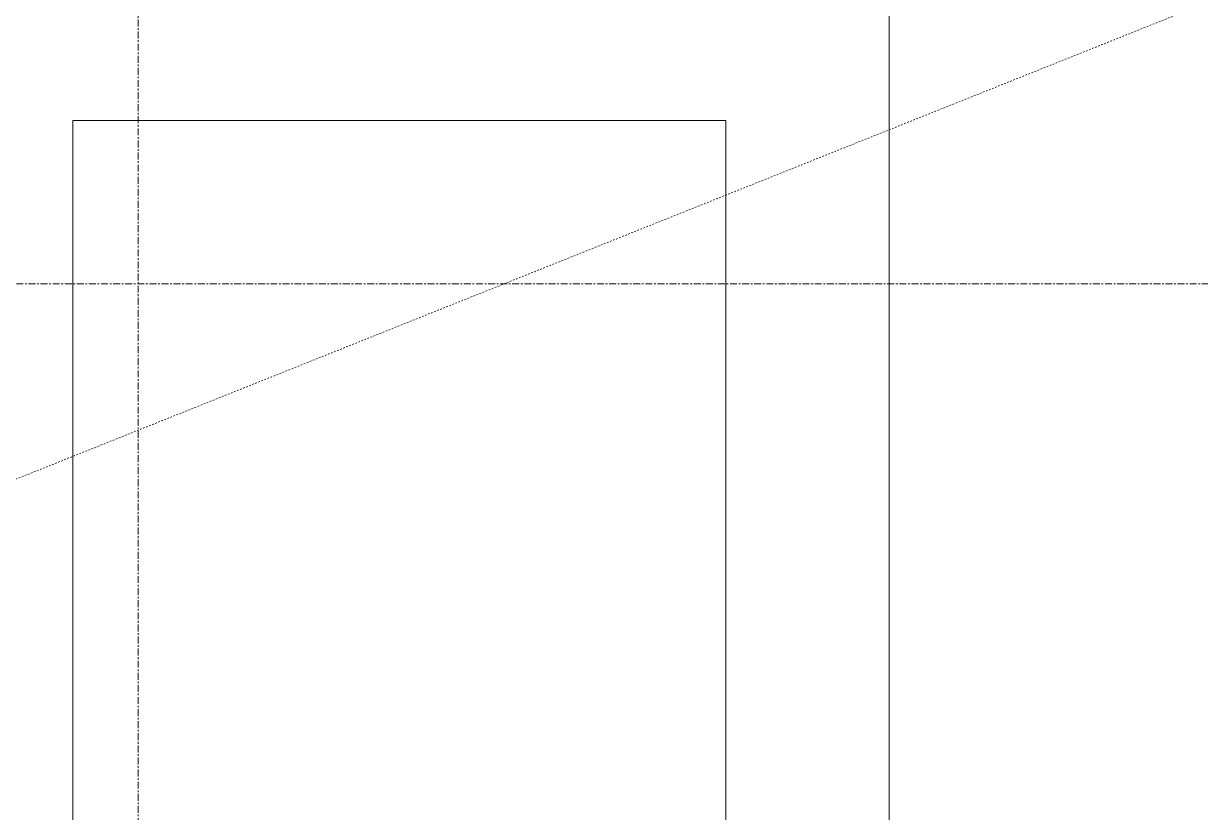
# Model space of a CAD drawing. Header units: millimetres. Extents: x 962 to 241049, y -15958 to 84407.
# Drawn here: x 162921 to 165084, y 16266 to 17715 of the extents above; entities that cross this region are included whole.
import ezdxf

# ---------------------------------------------------------------- set-up
doc = ezdxf.new("R2010")
doc.units = ezdxf.units.MM
doc.linetypes.add('Dash', pattern=[6, 3, -3])
doc.linetypes.add('Grid Line', pattern=[22.225, 12.7, -3.175, 3.175, -3.175])
for name, color, linetype, lineweight in [('C-PRKG', 70, 'Continuous', 9), ('C-PRKG-HDLN', 70, 'Dash', 9), ('G-IMPT', 8, 'Continuous', 9), ('M-EQPM', 50, 'Continuous', 9), ('S-GRID-1', 1, 'Grid Line', 9)]:
    doc.layers.add(name, color=color, linetype=linetype, lineweight=lineweight)

# ---------------------------------------------------------------- blocks, each defined once
blk = doc.blocks.new('BAI XE PCCC - BAI XE PCCC-1477864-TKCS_MB TẦNG 1')
at = {"layer": 'C-PRKG-HDLN'}
blk.add_line((0, -6000), (15000, 0), dxfattribs=at)
blk = doc.blocks.new('TKTC_NAP THAM BE XLNT_260130 - TKTC_XREF_260130_NAP THAM BE XLNT_dwg-3399784-TKCS_MB TẦNG 1')
at = {"layer": 'G-IMPT', "flags": 128}
for points in [[(83427.6, 20238.2), (98577.4, 20238.2), (98577.4, 14087.9), (83427.6, 14087.9)], [(97077.7, 16688.3), (98277.4, 16688.3), (98277.4, 14387.9), (97077.7, 14387.9)]]:
    blk.add_lwpolyline(points, close=True, dxfattribs=at)
blk = doc.blocks.new('TKTC_NAP THAM BE XLNT_260130 - NẮP THĂM BỂ XLNT-2335565-TKCS_MB TẦNG 1')
blk.add_blockref('TKTC_NAP THAM BE XLNT_260130 - TKTC_XREF_260130_NAP THAM BE XLNT_dwg-3399784-TKCS_MB TẦNG 1', (-83427.6, -14087.9))

msp = doc.modelspace()

# ---------------------------------------------------------------- linework, layer by layer
at = {"layer": 'S-GRID-1'}
for p, q in [((163131.6, 15532), (163131.6, 78459.2)), ((192368.8, 17236.9), (96265.8, 17236.9))]:
    msp.add_line(p, q, dxfattribs=at)

# ---------------------------------------------------------------- block references
at = {"layer": 'C-PRKG', "rotation": 180}
msp.add_blockref('BAI XE PCCC - BAI XE PCCC-1477864-TKCS_MB TẦNG 1', (172931.6, 14888.2), dxfattribs=at)
at = {"layer": 'M-EQPM'}
msp.add_blockref('TKTC_NAP THAM BE XLNT_260130 - NẮP THĂM BỂ XLNT-2335565-TKCS_MB TẦNG 1', (149361.6, 14936.6), dxfattribs=at)

doc.saveas('drawing.dxf')
